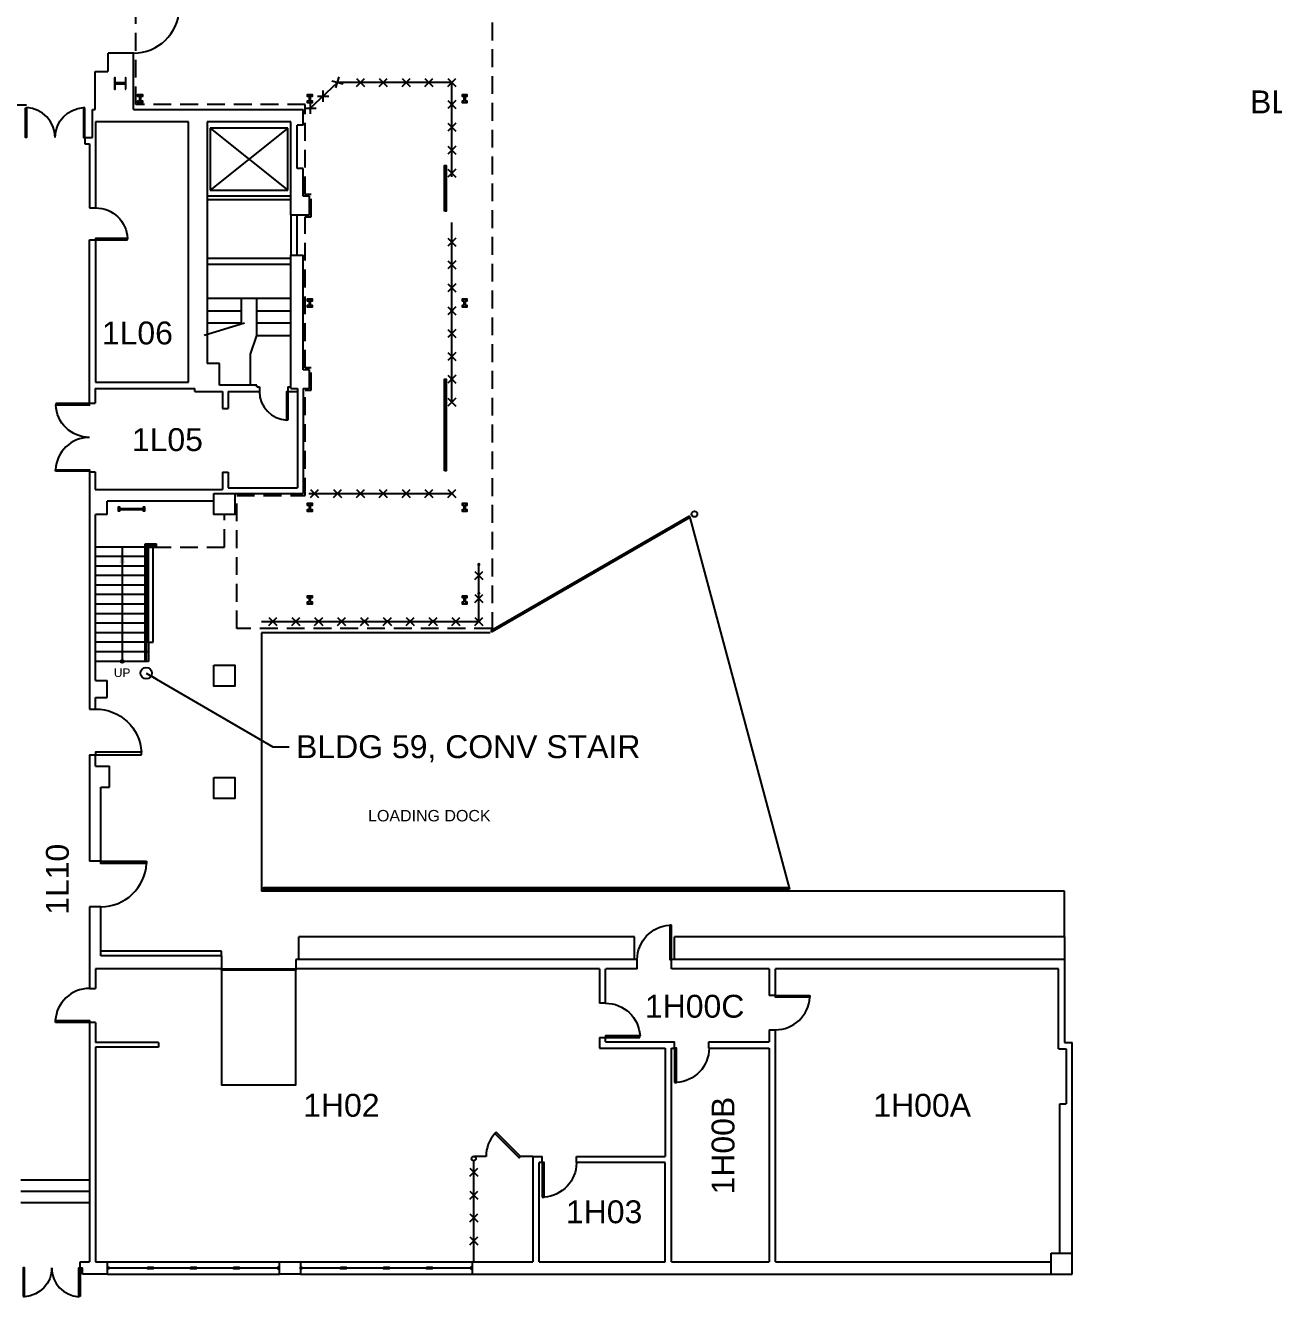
# Model space of a CAD drawing. Header units: inches. Extents: x 283 to 7662, y 1515 to 4754.
# Drawn here: x 1677 to 2987, y 1539 to 2873 of the extents above; entities that cross this region are included whole.
import ezdxf

# ---------------------------------------------------------------- set-up
doc = ezdxf.new("R2010")
doc.units = ezdxf.units.IN
doc.header["$LTSCALE"] = 150
doc.header["$MEASUREMENT"] = 0
doc.header["$PDMODE"] = 3
doc.header["$PDSIZE"] = 1
doc.linetypes.add('HIDDEN2', pattern=[0.1875, 0.125, -0.0625])
doc.layers.get('0').update_dxf_attribs({"linetype": 'CONTINUOUS'})
for name, color, linetype in [('A-ANNO-TEXT', 4, 'CONTINUOUS'), ('A-ANNO-TEXT-STAIR', 4, 'CONTINUOUS'), ('A-COLS', 5, 'CONTINUOUS'), ('A-DOOR', 2, 'CONTINUOUS'), ('A-FLOR-EVTR', 2, 'CONTINUOUS'), ('A-FLOR-HRAL', 1, 'CONTINUOUS'), ('A-FLOR-STRS', 2, 'CONTINUOUS'), ('A-GLAZ', 2, 'CONTINUOUS'), ('A-GLAZ-SILL', 1, 'CONTINUOUS'), ('A-ROOF-OTLN', 2, 'HIDDEN2'), ('A-WALL-FENCE', 3, 'CONTINUOUS'), ('A-WALL-FULL', 6, 'CONTINUOUS'), ('A-WALL-PRHT', 3, 'CONTINUOUS')]:
    doc.layers.add(name, color=color, linetype=linetype)
doc.styles.add('ARIAL', font='arial.ttf')
doc.styles.add('AT', font='ARCHTITL.shx', dxfattribs={"width": 0.9})
doc.styles.get("Standard").update_dxf_attribs({"font": 'SIMPLEX.shx', "height": 9})
doc.dimstyles.new('DIM-96', dxfattribs={"dimscale": 96, "dimtxt": 0.18, "dimasz": 0.18, "dimexe": 0.18, "dimexo": 0.0625, "dimgap": 0.09, "dimtad": 0, "dimtih": 1, "dimtoh": 1, "dimdec": 4, "dimzin": 0, "dimdsep": 46, "dimlunit": 4, "dimtxsty": 'Standard', "dimcen": 0.09, "dimadec": 0, "dimazin": 0, "dimtfac": 1, "dimtdec": 4, "dimtofl": 0, "dimtmove": 2, "dimatfit": 3, "dimfxl": 1, "dimtolj": 1, "dimtzin": 0, "dimarcsym": 0})
doc.dimstyles.new('DIM1-4', dxfattribs={"dimscale": 48, "dimtxt": 0.09375, "dimasz": 0.125, "dimexe": 0.125, "dimexo": 0.09375, "dimgap": 0, "dimtad": 1, "dimdec": 6, "dimzin": 7, "dimdsep": 46, "dimlunit": 4, "dimtxsty": 'AT', "dimblk": 'TICK', "dimblk1": 'ARROW', "dimblk2": 'ARROW', "dimsah": 1, "dimcen": 2.25, "dimdle": 1.5, "dimadec": 0, "dimazin": 0, "dimtfac": 1, "dimtdec": 6, "dimtix": 1, "dimtofl": 0, "dimtmove": 2, "dimatfit": 3, "dimldrblk": 'ARROW', "dimfxl": 1, "dimtolj": 1, "dimtzin": 3, "dimarcsym": 0})

# ---------------------------------------------------------------- blocks, each defined once
blk = doc.blocks.new('dr-30')
blk.add_lwpolyline([(0, 30.1), (1.6, 30.1), (1.6, 0), (0, 0)], close=True)
blk.add_arc((-0.1, 0), 30.2, 0.0689, 86.658)
blk = doc.blocks.new('dr-48')
blk.add_lwpolyline([(0, 48), (2.7, 48), (2.7, 0), (0, 0)], close=True)
blk.add_arc((-0.1, -0.1), 48.1, 0.0689, 86.658)
blk = doc.blocks.new('dr-36')
blk.add_lwpolyline([(0, 36.1), (2, 36.1), (2, 0), (0, 0)], close=True)
blk.add_arc((-0.1, 0), 36.2, 0.0689, 86.658)
blk = doc.blocks.new('48-dr')
blk.add_lwpolyline([(0, 48), (2, 48), (2, 0), (0, 0)], close=True)
blk.add_arc((-0.1, 0), 48.1, 0.0423, 87.521)
blk = doc.blocks.new('3DOOR')
blk.add_lwpolyline([(0, 36), (2, 36), (2, 0), (0, 0)], close=True)
blk.add_arc((-0.1, 0), 36.1, 0.0689, 86.658)
blk = doc.blocks.new('ARROW')
for p, q in [((0, 0), (-0.75, 0.13)), ((-0.75, 0.13), (-0.75, -0.13)), ((0, 0), (-0.75, 0.06)), ((0, 0), (-1.28, 0)), ((0, 0), (-0.75, -0.13)), ((0, 0), (-0.75, -0.06))]:
    blk.add_line(p, q)
blk = doc.blocks.new('TICK')
for p, q in [((0.99, 0), (-0.99, 0)), ((-0.22, -0.22), (0.22, 0.22))]:
    blk.add_line(p, q)

msp = doc.modelspace()

# ---------------------------------------------------------------- linework, layer by layer
at = {"layer": 'A-COLS'}
msp.add_lwpolyline([(1782.5, 2806.5), (1782.5, 2818.5), (1781.9, 2818.5), (1781.9, 2813.4, -0.414214), (1781.6, 2813.1), (1771.4, 2813.1, -0.414214), (1771.1, 2813.4), (1771.1, 2818.5), (1770.5, 2818.5), (1770.5, 2806.5), (1771.1, 2806.5), (1771.1, 2811.6, -0.414214), (1771.4, 2811.9), (1781.6, 2811.9, -0.414214), (1781.9, 2811.6), (1781.9, 2806.5)], format="xyb", close=True, dxfattribs=at)
for points in [[(1796.7, 2794), (1794.7, 2794), (1794.7, 2792.5), (1800.2, 2792.5), (1800.2, 2794), (1798.2, 2794), (1798.2, 2799), (1800.2, 2799), (1800.2, 2800.5), (1794.7, 2800.5), (1794.7, 2799), (1796.7, 2799)], [(1974.7, 2794), (1972.7, 2794), (1972.7, 2792.5), (1978.2, 2792.5), (1978.2, 2794), (1976.2, 2794), (1976.2, 2799), (1978.2, 2799), (1978.2, 2800.5), (1972.7, 2800.5), (1972.7, 2799), (1974.7, 2799)], [(2137.2, 2794), (2135.2, 2794), (2135.2, 2792.5), (2140.7, 2792.5), (2140.7, 2794), (2138.7, 2794), (2138.7, 2799), (2140.7, 2799), (2140.7, 2800.5), (2135.2, 2800.5), (2135.2, 2799), (2137.2, 2799)], [(1974.7, 2579.5), (1972.7, 2579.5), (1972.7, 2578), (1978.2, 2578), (1978.2, 2579.5), (1976.2, 2579.5), (1976.2, 2584.5), (1978.2, 2584.5), (1978.2, 2586), (1972.7, 2586), (1972.7, 2584.5), (1974.7, 2584.5)], [(2137.2, 2579.5), (2135.2, 2579.5), (2135.2, 2578), (2140.7, 2578), (2140.7, 2579.5), (2138.7, 2579.5), (2138.7, 2584.5), (2140.7, 2584.5), (2140.7, 2586), (2135.2, 2586), (2135.2, 2584.5), (2137.2, 2584.5)], [(1874.7, 2382), (1896.7, 2382), (1896.7, 2360), (1874.7, 2360)], [(1974.7, 2365), (1972.7, 2365), (1972.7, 2363.5), (1978.2, 2363.5), (1978.2, 2365), (1976.2, 2365), (1976.2, 2370), (1978.2, 2370), (1978.2, 2371.5), (1972.7, 2371.5), (1972.7, 2370), (1974.7, 2370)], [(2137.2, 2365), (2135.2, 2365), (2135.2, 2363.5), (2140.7, 2363.5), (2140.7, 2365), (2138.7, 2365), (2138.7, 2370), (2140.7, 2370), (2140.7, 2371.5), (2135.2, 2371.5), (2135.2, 2370), (2137.2, 2370)], [(1974.7, 2268), (1972.7, 2268), (1972.7, 2266.5), (1978.2, 2266.5), (1978.2, 2268), (1976.2, 2268), (1976.2, 2273), (1978.2, 2273), (1978.2, 2274.5), (1972.7, 2274.5), (1972.7, 2273), (1974.7, 2273)], [(2137.2, 2268), (2135.2, 2268), (2135.2, 2266.5), (2140.7, 2266.5), (2140.7, 2268), (2138.7, 2268), (2138.7, 2273), (2140.7, 2273), (2140.7, 2274.5), (2135.2, 2274.5), (2135.2, 2273), (2137.2, 2273)], [(1874.7, 2202), (1896.7, 2202), (1896.7, 2180), (1874.7, 2180)], [(1874.7, 2084), (1896.7, 2084), (1896.7, 2062), (1874.7, 2062)]]:
    msp.add_lwpolyline(points, close=True, dxfattribs=at)
at = {"layer": 'A-DOOR'}
msp.add_lwpolyline([(1882.8, 1883.2), (1960.8, 1883.2), (1960.8, 1881.8), (1882.8, 1881.8)], close=True, dxfattribs=at)
msp.add_lwpolyline([(1882.8, 1881.8), (1882.8, 1761.8), (1960.8, 1761.8), (1960.8, 1881.8)], dxfattribs=at)
at = {"layer": 'A-FLOR-EVTR'}
for p, q in [((1952.2, 2765.5), (1871, 2765.5)), ((1871, 2765.5), (1871, 2700.5)), ((1871, 2765.5), (1952.2, 2700.5)), ((1952.2, 2765.5), (1871, 2700.5)), ((1952.2, 2700.5), (1952.2, 2765.5)), ((1871, 2700.5), (1952.2, 2700.5))]:
    msp.add_line(p, q, dxfattribs=at)
at = {"layer": 'A-FLOR-HRAL'}
for p, q in [((1802.7, 2206), (1802.7, 2329.5)), ((1802.7, 2329.5), (1814.7, 2329.5)), ((1804.2, 2328), (1813.2, 2328)), ((1804.2, 2206), (1804.2, 2328)), ((1813.2, 2326), (1813.2, 2328)), ((1814.7, 2326), (1814.7, 2329.5)), ((1804.2, 2206), (1802.7, 2206))]:
    msp.add_line(p, q, dxfattribs=at)
for points in [[(2165.7, 2238.3), (2373.6, 2358.3), (2374.3, 2357), (2166.5, 2237)], [(2478.8, 1967), (2478.8, 1968.5), (1926.8, 1968.5), (1926.8, 1967)]]:
    msp.add_lwpolyline(points, close=True, dxfattribs=at)
msp.add_circle((2379.1, 2360.6), 3, dxfattribs=at)
at = {"layer": 'A-FLOR-STRS'}
for p, q in [((1955.5, 2586.8), (1867.8, 2586.8)), ((1867.8, 2573.8), (1903.5, 2573.8)), ((1919.8, 2573.8), (1955.5, 2573.8)), ((1906.8, 2560.8), (1864.5, 2547.8)), ((1903.5, 2560.8), (1867.8, 2560.8)), ((1955.5, 2560.8), (1919.8, 2560.8)), ((1919.8, 2547.8), (1955.5, 2547.8)), ((1802.7, 2326), (1750.7, 2326)), ((1806.2, 2326), (1804.2, 2326)), ((1802.7, 2316), (1750.7, 2316)), ((1806.2, 2316), (1804.2, 2316)), ((1802.7, 2306), (1750.7, 2306)), ((1802.7, 2296), (1750.7, 2296)), ((1806.2, 2306), (1804.2, 2306)), ((1806.2, 2296), (1804.2, 2296)), ((1802.7, 2286), (1750.7, 2286)), ((1806.2, 2286), (1804.2, 2286)), ((1802.7, 2276), (1750.7, 2276)), ((1806.2, 2276), (1804.2, 2276)), ((1802.7, 2266), (1750.7, 2266)), ((1802.7, 2256), (1750.7, 2256)), ((1806.2, 2266), (1804.2, 2266)), ((1806.2, 2256), (1804.2, 2256)), ((1802.7, 2246), (1750.7, 2246)), ((1806.2, 2246), (1804.2, 2246)), ((1802.7, 2236), (1750.7, 2236)), ((1806.2, 2236), (1804.2, 2236)), ((1924.8, 2236), (1924.8, 1965)), ((2164.8, 2236), (1924.8, 2236)), ((1802.7, 2226), (1750.7, 2226)), ((1802.7, 2216), (1750.7, 2216)), ((1806.2, 2226), (1804.2, 2226)), ((1806.2, 2216), (1804.2, 2216)), ((1806.2, 2226), (1806.2, 2206)), ((1802.7, 2206), (1750.7, 2206)), ((1806.2, 2206), (1804.2, 2206)), ((2767.5, 1965), (1924.8, 1965)), ((2767.5, 1917), (2767.5, 1965)), ((1672.2, 1662), (1744.2, 1662)), ((1672.2, 1650), (1744.2, 1650)), ((1672.2, 1638), (1744.2, 1638))]:
    msp.add_line(p, q, dxfattribs=at)
msp.add_lwpolyline([(1800.8, 2365), (1775.8, 2365), (1775.8, 2363.5), (1774.8, 2363.5), (1774.8, 2368), (1775.8, 2368), (1775.8, 2366.5), (1800.8, 2366.5), (1800.8, 2368), (1801.8, 2368), (1801.8, 2363.5), (1800.8, 2363.5)], close=True, dxfattribs=at)
msp.add_lwpolyline([(2374.3, 2357), (2478.8, 1967)], dxfattribs=at)
msp.add_circle((1778.5, 2206), 1.5, dxfattribs=at)
at = {"layer": 'A-GLAZ'}
for p, q in [((1955.5, 2674.5), (1955.5, 2632.2)), ((1962, 2632.2), (1962, 2674.5)), ((1764.5, 1569.5), (1805.1, 1569.5)), ((1811.1, 1569.5), (1850.3, 1569.5)), ((1856.3, 1569.5), (1895.4, 1569.5)), ((1901.4, 1569.5), (1942, 1569.5)), ((1967, 1569.5), (2007.6, 1569.5)), ((2013.6, 1569.5), (2052.8, 1569.5)), ((2058.8, 1569.5), (2097.9, 1569.5)), ((2103.9, 1569.5), (2144.5, 1569.5))]:
    msp.add_line(p, q, dxfattribs=at)
for points in [[(1763, 1570.2), (1764.5, 1570.2), (1764.5, 1568.7), (1763, 1568.7)], [(1805.1, 1570.2), (1811.1, 1570.2), (1811.1, 1568.7), (1805.1, 1568.7)], [(1850.3, 1570.2), (1856.3, 1570.2), (1856.3, 1568.7), (1850.3, 1568.7)], [(1895.4, 1570.2), (1901.4, 1570.2), (1901.4, 1568.7), (1895.4, 1568.7)], [(1943.5, 1570.2), (1942, 1570.2), (1942, 1568.7), (1943.5, 1568.7)], [(1965.5, 1570.2), (1967, 1570.2), (1967, 1568.7), (1965.5, 1568.7)], [(2007.6, 1570.2), (2013.6, 1570.2), (2013.6, 1568.7), (2007.6, 1568.7)], [(2052.8, 1570.2), (2058.8, 1570.2), (2058.8, 1568.7), (2052.8, 1568.7)], [(2097.9, 1570.2), (2103.9, 1570.2), (2103.9, 1568.7), (2097.9, 1568.7)], [(2146, 1570.2), (2144.5, 1570.2), (2144.5, 1568.7), (2146, 1568.7)]]:
    msp.add_lwpolyline(points, close=True, dxfattribs=at)
at = {"layer": 'A-GLAZ-SILL'}
for p, q in [((1763, 1576), (1943.5, 1576)), ((1965.5, 1576), (2146, 1576)), ((1763, 1563), (1943.5, 1563)), ((1965.5, 1563), (2146, 1563))]:
    msp.add_line(p, q, dxfattribs=at)
at = {"layer": 'A-ROOF-OTLN'}
for p, q in [((1885.8, 2326), (1885.8, 2360)), ((1811.2, 2326), (1885.8, 2326))]:
    msp.add_line(p, q, dxfattribs=at)
msp.add_lwpolyline([(1970.7, 2380), (1970.7, 2490.5), (1977, 2490.5), (1977, 2514), (1970.7, 2514), (1970.7, 2672.5), (1977, 2672.5), (1977, 2696), (1970.7, 2696), (1970.7, 2790.5), (1792.8, 2790.5), (1792.8, 2905.5), (1970.7, 2905.5), (1970.7, 3017), (2166.8, 3017), (2166.8, 2240.5), (1898.8, 2240.5), (1898.8, 2380)], close=True, dxfattribs=at)
at = {"layer": 'A-WALL-FENCE'}
for p, q in [((1998.7, 2815.1), (2010.3, 2811.9)), ((2002.9, 2807.7), (2006.1, 2819.3)), ((2024.3, 2809.3), (2032.7, 2817.7)), ((2024.3, 2817.7), (2032.7, 2809.3)), ((2048.3, 2809.3), (2056.7, 2817.7)), ((2048.3, 2817.7), (2056.7, 2809.3)), ((2072.3, 2809.3), (2080.7, 2817.7)), ((2072.3, 2817.7), (2080.7, 2809.3)), ((2096.3, 2809.3), (2104.7, 2817.7)), ((2096.3, 2817.7), (2104.7, 2809.3)), ((2120.3, 2809.3), (2128.7, 2817.7)), ((2120.3, 2817.7), (2128.7, 2809.3)), ((2004.5, 2813.5), (1974.5, 2785)), ((1989.5, 2793.2), (1989.5, 2805.2)), ((2124.5, 2813.5), (2004.5, 2813.5)), ((2124.5, 2714.5), (2124.5, 2813.5)), ((1976.1, 2780.5), (1976.1, 2792.5)), ((1983.5, 2799.2), (1995.5, 2799.2)), ((2120.3, 2794.7), (2128.7, 2786.3)), ((2128.7, 2794.7), (2120.3, 2786.3)), ((1970.1, 2786.5), (1982.1, 2786.5)), ((2120.3, 2770.7), (2128.7, 2762.3)), ((2128.7, 2770.7), (2120.3, 2762.3)), ((2120.3, 2746.7), (2128.7, 2738.3)), ((2128.7, 2746.7), (2120.3, 2738.3)), ((2120.3, 2722.5), (2128.7, 2714)), ((2128.7, 2722.5), (2120.3, 2714)), ((2124.5, 2478), (2124.5, 2666.5)), ((2120.3, 2650.2), (2128.7, 2641.8)), ((2128.7, 2650.2), (2120.3, 2641.8)), ((2120.3, 2626.2), (2128.7, 2617.8)), ((2128.7, 2626.2), (2120.3, 2617.8)), ((2120.3, 2602.2), (2128.7, 2593.8)), ((2128.7, 2602.2), (2120.3, 2593.8)), ((2120.3, 2578.2), (2128.7, 2569.8)), ((2128.7, 2578.2), (2120.3, 2569.8)), ((2120.3, 2554.2), (2128.7, 2545.8)), ((2128.7, 2554.2), (2120.3, 2545.8)), ((2120.3, 2530.2), (2128.7, 2521.8)), ((2128.7, 2530.2), (2120.3, 2521.8)), ((2120.3, 2506.2), (2128.7, 2497.8)), ((2128.7, 2506.2), (2120.3, 2497.8)), ((2120.3, 2482.2), (2128.7, 2473.8)), ((2128.7, 2482.2), (2120.3, 2473.8)), ((1974.5, 2382), (2124.5, 2382)), ((1976.3, 2377.8), (1984.7, 2386.2)), ((1976.3, 2386.2), (1984.7, 2377.8)), ((2000.3, 2377.8), (2008.7, 2386.2)), ((2000.3, 2386.2), (2008.7, 2377.8)), ((2024.3, 2377.8), (2032.7, 2386.2)), ((2024.3, 2386.2), (2032.7, 2377.8)), ((2048.3, 2377.8), (2056.7, 2386.2)), ((2048.3, 2386.2), (2056.7, 2377.8)), ((2072.3, 2377.8), (2080.7, 2386.2)), ((2072.3, 2386.2), (2080.7, 2377.8)), ((2096.3, 2377.8), (2104.7, 2386.2)), ((2096.3, 2386.2), (2104.7, 2377.8)), ((2120.3, 2377.8), (2128.7, 2386.2)), ((2120.3, 2386.2), (2128.7, 2377.8)), ((2152.8, 2248), (2152.8, 2308)), ((2148.5, 2291.8), (2157, 2300.2)), ((2148.5, 2300.2), (2157, 2291.8)), ((2148.5, 2267.8), (2157, 2276.2)), ((2148.5, 2276.2), (2157, 2267.8)), ((1924.8, 2248), (2152.8, 2248)), ((1932.5, 2243.8), (1941, 2252.2)), ((1932.5, 2252.2), (1941, 2243.8)), ((1956.5, 2243.8), (1965, 2252.2)), ((1956.5, 2252.2), (1965, 2243.8)), ((1980.5, 2243.8), (1989, 2252.2)), ((1980.5, 2252.2), (1989, 2243.8)), ((2004.5, 2243.8), (2013, 2252.2)), ((2004.5, 2252.2), (2013, 2243.8)), ((2028.5, 2243.8), (2037, 2252.2)), ((2028.5, 2252.2), (2037, 2243.8)), ((2052.5, 2243.8), (2061, 2252.2)), ((2052.5, 2252.2), (2061, 2243.8)), ((2076.5, 2243.8), (2085, 2252.2)), ((2076.5, 2252.2), (2085, 2243.8)), ((2100.5, 2243.8), (2109, 2252.2)), ((2100.5, 2252.2), (2109, 2243.8)), ((2124.5, 2243.8), (2133, 2252.2)), ((2124.5, 2252.2), (2133, 2243.8)), ((2148.5, 2243.8), (2157, 2252.2)), ((2148.5, 2252.2), (2157, 2243.8)), ((2143.2, 1674.2), (2151.7, 1665.8)), ((2143.3, 1665.8), (2151.7, 1674.2)), ((2143.3, 1674.2), (2151.7, 1665.8)), ((2143.2, 1641.8), (2151.7, 1650.2)), ((2143.3, 1641.8), (2151.7, 1650.2)), ((2143.3, 1650.2), (2151.7, 1641.8)), ((2143.2, 1617.8), (2151.7, 1626.2)), ((2143.3, 1617.8), (2151.7, 1626.2)), ((2143.3, 1626.2), (2151.7, 1617.8)), ((2143.2, 1593.8), (2151.7, 1602.2)), ((2143.3, 1593.8), (2151.7, 1602.2)), ((2143.3, 1602.2), (2151.7, 1593.8))]:
    msp.add_line(p, q, dxfattribs=at)
at = {"layer": 'A-WALL-FENCE', "ltscale": 0.25}
for p, q in [((2160.4, 1686.5), (2147.5, 1686.5)), ((2147.5, 1576), (2147.5, 1682)), ((2209.5, 1686.5), (2196.4, 1686.5))]:
    msp.add_line(p, q, dxfattribs=at)
at = {"layer": 'A-WALL-FENCE'}
for points in [[(2116.7, 2678.5), (2116.7, 2726.5), (2118.5, 2726.5), (2118.5, 2678.5)], [(2116.7, 2406), (2116.7, 2502), (2118.5, 2502), (2118.5, 2406)], [(2170.9, 1712), (2169.5, 1710.5), (2195, 1685.1), (2196.4, 1686.5)]]:
    msp.add_lwpolyline(points, close=True, dxfattribs=at)
msp.add_circle((2147.5, 1684.2), 2.25, dxfattribs=at)
msp.add_arc((2196.5, 1686.5), 36.1, 138.342, 180.0689, dxfattribs=at)
for p in [(2124.5, 2790.5), (2124.5, 2766.5), (2124.5, 2742.5), (2124.5, 2718.3), (2124.5, 2646), (2124.5, 2622), (2124.5, 2598), (2124.5, 2574), (2124.5, 2550), (2124.5, 2526), (2124.5, 2502), (2124.5, 2478), (1980.5, 2382), (2004.5, 2382), (2028.5, 2382), (2052.5, 2382), (2076.5, 2382), (2100.5, 2382), (2124.5, 2382), (2152.8, 2308), (2152.8, 2278), (1936.8, 2248), (1960.8, 2248), (1984.8, 2248), (2008.8, 2248), (2032.8, 2248), (2056.8, 2248), (2080.8, 2248), (2104.8, 2248), (2128.8, 2248), (2152.8, 2248)]:
    msp.add_point(p, dxfattribs=at)
at = {"layer": 'A-WALL-FULL'}
for p, q in [((1763.5, 2844.3), (1763.5, 2825)), ((1790.7, 2844.3), (1763.7, 2844.3)), ((1790.5, 2785), (1790.5, 2844.3)), ((1750.2, 2785), (1750.2, 2825)), ((1750.2, 2825), (1763.5, 2825)), ((1678.3, 2789.5), (1126.2, 2789.5)), ((1747.5, 2785), (1750.2, 2785)), ((1747.5, 2755.8), (1747.5, 2785)), ((1790.5, 2785), (1968.5, 2785)), ((1968.5, 2768.8), (1968.5, 2785)), ((1848.2, 2772), (1750.7, 2772)), ((1750.7, 2772), (1750.7, 2681.9)), ((1848.2, 2499), (1848.2, 2772)), ((1955.5, 2772), (1867.8, 2772)), ((1867.8, 2772), (1867.8, 2518.5)), ((1955.5, 2674.5), (1955.5, 2772)), ((1962, 2723.2), (1962, 2768.8)), ((1968.5, 2768.8), (1962, 2768.8)), ((1739.4, 2755.8), (1747.5, 2755.8)), ((1739.4, 2755.8), (1739.4, 2749.2)), ((1739.4, 2749.2), (1744.2, 2749.2)), ((1744.2, 2749.2), (1744.2, 2681.9)), ((1968.5, 2723.2), (1962, 2723.2)), ((1968.5, 2694), (1968.5, 2723.2)), ((1744.2, 2681.9), (1750.7, 2681.9)), ((1955.5, 2694), (1867.8, 2694)), ((1867.8, 2690.8), (1955.5, 2690.8)), ((1975, 2694), (1968.5, 2694)), ((1975, 2674.5), (1975, 2694)), ((1955.5, 2674.5), (1975, 2674.5)), ((1744.2, 2648.5), (1750.7, 2648.5)), ((1744.2, 2477), (1744.2, 2648.5)), ((1750.7, 2648.5), (1750.7, 2499)), ((1867.8, 2629), (1955.5, 2629)), ((1955.5, 2492.5), (1955.5, 2632.2)), ((1955.5, 2632.2), (1968.5, 2632.2)), ((1968.5, 2512), (1968.5, 2632.2)), ((1955.5, 2622.5), (1867.8, 2622.5)), ((1919.8, 2586.8), (1903.5, 2586.8)), ((1903.5, 2586.8), (1903.5, 2560.8)), ((1919.8, 2547.8), (1919.8, 2586.8)), ((1913.2, 2528.2), (1919.8, 2547.8)), ((1913.2, 2495.8), (1913.2, 2528.2)), ((1880.8, 2518.5), (1867.8, 2518.5)), ((1880.8, 2495.8), (1880.8, 2518.5)), ((1975, 2512), (1968.5, 2512)), ((1975, 2492.5), (1975, 2512)), ((1750.7, 2499), (1848.2, 2499)), ((1919.8, 2495.8), (1880.8, 2495.8)), ((1919.8, 2494.2), (1919.8, 2495.8)), ((1750.2, 2492.5), (1854.8, 2492.5)), ((1750.2, 2492.5), (1750.2, 2477)), ((1854.8, 2489.2), (1854.8, 2492.5)), ((1854.8, 2489.2), (1883.8, 2489.2)), ((1883.8, 2489.2), (1883.8, 2471.2)), ((1889.8, 2489.2), (1889.8, 2471.2)), ((1889.8, 2489.2), (1922.5, 2489.2)), ((1919.8, 2494.2), (1922.5, 2494.2)), ((1922.5, 2494.2), (1922.5, 2489.2)), ((1952.5, 2494.2), (1952.5, 2489.2)), ((1952.5, 2494.2), (1955.5, 2494.2)), ((1952.5, 2489.2), (1962.5, 2489.2)), ((1955.5, 2492.5), (1962.5, 2492.5)), ((1962.5, 2492.5), (1962.5, 2388)), ((1968.5, 2492.5), (1968.5, 2382)), ((1968.5, 2492.5), (1975, 2492.5)), ((1744.2, 2477), (1750.2, 2477)), ((1883.8, 2471.2), (1889.8, 2471.2)), ((1744.2, 2405), (1744.2, 2156)), ((1744.2, 2405), (1750.2, 2405)), ((1750.2, 2405), (1750.2, 2386.5)), ((1883.8, 2404.5), (1889.8, 2404.5)), ((1883.8, 2404.5), (1883.8, 2386.5)), ((1889.8, 2404.5), (1889.8, 2388)), ((1889.8, 2388), (1962.5, 2388)), ((1750.2, 2386.5), (1883.8, 2386.5)), ((1896.7, 2382), (1968.5, 2382)), ((1874.7, 2374), (1762.8, 2374)), ((1762.8, 2360), (1762.8, 2374)), ((1750.7, 2186), (1750.7, 2360)), ((1762.8, 2360), (1750.7, 2360)), ((1806.2, 2326), (1811.2, 2326)), ((1806.2, 2226), (1806.2, 2326)), ((1811.2, 2226), (1811.2, 2326)), ((1806.2, 2226), (1811.2, 2226)), ((1750.7, 2186), (1762.8, 2186)), ((1762.8, 2168), (1762.8, 2186)), ((1750.7, 2156), (1750.7, 2168)), ((1750.7, 2168), (1762.8, 2168)), ((1744.2, 2156), (1750.7, 2156)), ((1744.2, 2108), (1750.7, 2108)), ((1744.2, 2108), (1744.2, 1996.5)), ((1750.7, 2096), (1750.7, 2108)), ((1750.7, 2096), (1765.2, 2096)), ((1765.2, 2074), (1765.2, 2096)), ((1756.2, 2074), (1765.2, 2074)), ((1756.2, 1996.5), (1756.2, 2074)), ((1756.2, 1996.5), (1744.2, 1996.5)), ((1756.2, 1948.5), (1744.2, 1948.5)), ((1744.2, 1948.5), (1744.2, 1862.8)), ((1756.2, 1897), (1756.2, 1948.5)), ((1882.8, 1897), (1756.2, 1897)), ((1882.8, 1897), (1882.8, 1883.2)), ((1750.7, 1883.2), (1750.7, 1862.8)), ((1882.8, 1883.2), (1750.7, 1883.2)), ((2319.1, 1893), (1960.8, 1893)), ((1960.8, 1893), (1960.8, 1883.2)), ((2279.3, 1883.2), (1960.8, 1883.2)), ((2279.3, 1883.2), (2279.3, 1847.2)), ((2285.8, 1847.2), (2285.8, 1883.2)), ((2319.1, 1883.2), (2286.1, 1883.2)), ((2319.1, 1883.2), (2319.1, 1893)), ((2767.5, 1893), (2355.1, 1893)), ((2355.1, 1883.2), (2355.1, 1893)), ((2457.5, 1883.2), (2355.1, 1883.2)), ((2457.5, 1883.2), (2457.5, 1855.5)), ((2761, 1883.2), (2464, 1883.2)), ((2464, 1855.5), (2464, 1883.2)), ((2761, 1799.5), (2761, 1883.2)), ((2767.5, 1893), (2767.5, 1806)), ((1744.2, 1862.8), (1750.7, 1862.8)), ((2464, 1855.5), (2457.5, 1855.5)), ((2285.8, 1847.2), (2279.3, 1847.2)), ((1744.2, 1827), (1744.2, 1576)), ((1750.7, 1827), (1744.2, 1827)), ((1750.7, 1827), (1750.7, 1806.2)), ((2457.5, 1819.5), (2457.5, 1806.8)), ((2457.5, 1819.5), (2464, 1819.5)), ((2464, 1576), (2464, 1819.5)), ((1816.8, 1806.2), (1750.7, 1806.2)), ((1750.7, 1801.2), (1750.7, 1576)), ((1816.8, 1801.2), (1750.7, 1801.2)), ((1816.8, 1806.2), (1816.8, 1801.2)), ((2279.3, 1811.2), (2279.3, 1800.2)), ((2279.3, 1811.2), (2285.8, 1811.2)), ((2285.8, 1806.8), (2285.8, 1811.2)), ((2285.8, 1806.8), (2358.3, 1806.8)), ((2358.3, 1800.2), (2358.3, 1806.8)), ((2394.3, 1806.8), (2457.5, 1806.8)), ((2394.3, 1800.2), (2394.3, 1806.8)), ((2767.5, 1806), (2775.5, 1806)), ((2775.5, 1563), (2775.5, 1806)), ((2279.3, 1800.2), (2348.5, 1800.2)), ((2348.5, 1800.2), (2348.5, 1686.5)), ((2355, 1576), (2355, 1800.2)), ((2355, 1800.2), (2358.3, 1800.2)), ((2394.3, 1800.2), (2457.5, 1800.2)), ((2457.5, 1800.2), (2457.5, 1576)), ((2761, 1799.3), (2769, 1799.3)), ((2769, 1799.3), (2769, 1741.8)), ((2762.5, 1741.8), (2769, 1741.8)), ((2762.5, 1585), (2762.5, 1741.8)), ((2209.5, 1686.5), (2209.5, 1576)), ((2209.5, 1686.5), (2219.3, 1686.5)), ((2219.3, 1680), (2219.3, 1686.5)), ((2255.3, 1686.5), (2348.5, 1686.5)), ((2255.3, 1680), (2255.3, 1686.5)), ((2216, 1576), (2216, 1680)), ((2219.3, 1680), (2216, 1680)), ((2348.5, 1680), (2255, 1680)), ((2348.5, 1576), (2348.5, 1680)), ((1734.6, 1576), (1744.2, 1576)), ((1734.6, 1569.5), (1734.6, 1576)), ((1750.7, 1576), (1763, 1576)), ((1763, 1563), (1763, 1576)), ((1943.5, 1563), (1943.5, 1576)), ((1943.5, 1576), (1965.5, 1576)), ((1965.5, 1576), (1965.5, 1563)), ((2146, 1563), (2146, 1576)), ((2146, 1576), (2209.5, 1576)), ((2216, 1576), (2348.5, 1576)), ((2355, 1576), (2457.5, 1576)), ((2464, 1576), (2753.5, 1576)), ((2753.5, 1563), (2753.5, 1585)), ((2753.5, 1585), (2775.5, 1585)), ((1734.6, 1569.5), (1737, 1569.5)), ((1737, 1563), (1737, 1569.5)), ((1763, 1563), (1737, 1563)), ((1965.5, 1563), (1943.5, 1563)), ((2146, 1563), (2775.5, 1563))]:
    msp.add_line(p, q, dxfattribs=at)
at = {"layer": 'A-WALL-PRHT'}
for p, q in [((2316.1, 1917), (1963.8, 1917)), ((1963.8, 1893), (1963.8, 1917)), ((2316.1, 1893), (2316.1, 1917)), ((2767.5, 1917), (2358.1, 1917)), ((2358.1, 1893), (2358.1, 1917)), ((2767.5, 1917), (2767.5, 1893)), ((1882.8, 1902), (1756.2, 1902)), ((1882.8, 1897), (1882.8, 1902))]:
    msp.add_line(p, q, dxfattribs=at)

# ---------------------------------------------------------------- block references
at = {"layer": 'A-DOOR'}
for name, p, rotation in [('48-dr', (1790.5, 2892.3), 270), ('dr-48', (1756.2, 1996.5), 270), ('dr-36', (2464, 1855.5), 270), ('dr-30', (1734.6, 1569.5), 179.9999999999992)]:
    msp.add_blockref(name, p, dxfattribs=dict(at, rotation=rotation))
for p, xscale, yscale, zscale in [((1677, 2755.8), 0.6499989765929968, 0.6499989765929968, 0.6499989765929968), ((1739.4, 2755.8), -0.6499989765927783, 0.6499989765927658, 0.6499989765926087)]:
    msp.add_blockref('48-dr', p, dxfattribs=dict(at, xscale=xscale, yscale=yscale, zscale=zscale))
for name, p, xscale, yscale, zscale, rotation in [('48-dr', (1750.7, 2648.5), -0.6956574828396924, 0.6956574828396924, 0.6956574828398577, 270), ('48-dr', (1952.5, 2489.2), 0.6239654857566848, 0.6239654857566848, 0.6239654857566848, 180), ('48-dr', (1744.4, 2476.5), -0.7395833337610868, 0.7395833337612189, 0.7395833337614219, 89.83109572735299), ('48-dr', (1744.1, 2405.5), 0.739583333761294, 0.739583333761294, 0.739583333761294, 89.83091047323721), ('3DOOR', (1750.7, 2108), -1.333371878033404, 1.333371878033404, 1.333371878033795, 270), ('dr-36', (1744.2, 1827), 0.9913688377386194, 0.9913688377386194, 0.9913688377386194, 90)]:
    msp.add_blockref(name, p, dxfattribs=dict(at, xscale=xscale, yscale=yscale, zscale=zscale, rotation=rotation))
at = {"layer": 'A-DOOR', "xscale": -1}
msp.add_blockref('dr-36', (2355.1, 1893), dxfattribs=at)
for name, p, rotation in [('dr-36', (2285.8, 1811.2), 270), ('dr-36', (2358.3, 1800.2), 179.9999999999992), ('dr-36', (2219.2, 1680), 179.9999999999984), ('dr-30', (1674.6, 1569.5), 179.9999999999992)]:
    msp.add_blockref(name, p, dxfattribs=dict(at, rotation=rotation))

# ---------------------------------------------------------------- texts
at = {"layer": 'A-ANNO-TEXT', "style": 'ARIAL'}
for s, p in [('1L06', (1757.2, 2538.6)), ('1L05', (1788.7, 2426.7)), ('1H00C', (2327.1, 1832.1)), ('1H02', (1968.5, 1728.2)), ('1H00A', (2566.8, 1728.2)), ('1H03', (2244.2, 1616.4))]:
    msp.add_text(s, height=24, dxfattribs=at).set_placement(p)
for s, p in [('1L10', (1722.5, 1940)), ('1H00B', (2421.1, 1646.6))]:
    msp.add_text(s, height=24, rotation=90, dxfattribs=at).set_placement(p)
for s, insert, char_height, width, attachment_point in [('UP', (1778.5, 2194), 9, 29.062, 5), ('LOADING DOCK ', (2036.6, 2044), 12, 133.726, 4)]:
    msp.add_mtext(s, dxfattribs=dict(at, insert=insert, char_height=char_height, width=width, attachment_point=attachment_point))
at = {"layer": 'A-ANNO-TEXT-STAIR', "style": 'ARIAL'}
for s, p in [('BLDG 75, LINK STAIR', (2962.1, 2781.1)), ('BLDG 59, CONV STAIR ', (1961, 2104.5))]:
    msp.add_text(s, height=24, dxfattribs=at).set_placement(p)

# ---------------------------------------------------------------- leaders
at = {"layer": 'A-ANNO-TEXT-STAIR'}
msp.add_leader([(1803.8, 2193.7), (1936.8, 2116.3), (1953.9, 2116.3)], dimstyle='DIM1-4', override={"dimscale": 96, "dimgap": 0, "dimtad": 0, "dimldrblk": 'DotBlank'}, dxfattribs=at)
at = {"layer": 'A-FLOR-STRS'}
msp.add_leader([(1778.5, 2326), (1778.5, 2206)], dimstyle='DIM-96', dxfattribs=at)

doc.saveas('drawing.dxf')
